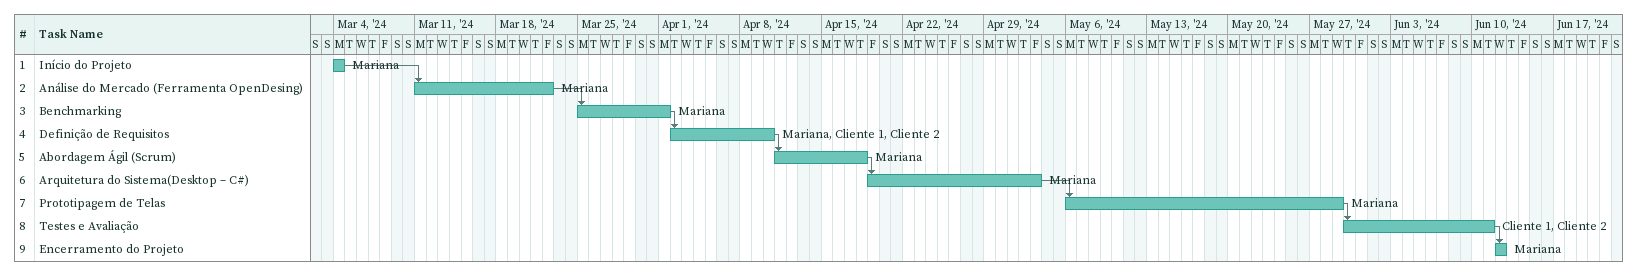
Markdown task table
| ID | Task | Start | Finish | Predecessors | Resources |
|---|---|---|---|---|---|
| 1 | Início do Projeto | 2024-03-04 | 2024-03-04 |  | Mariana |
| 2 | Análise do Mercado (Ferramenta OpenDesing) | 2024-03-11 | 2024-03-22 | 1 | Mariana |
| 3 | Benchmarking | 2024-03-25 | 2024-04-01 | 2 | Mariana |
| 4 | Definição de Requisitos | 2024-04-02 | 2024-04-10 | 3 | Mariana, Cliente 1, Cliente 2 |
| 5 | Abordagem Ágil (Scrum) | 2024-04-11 | 2024-04-18 | 4 | Mariana |
| 6 | Arquitetura do Sistema(Desktop – C#) | 2024-04-19 | 2024-05-03 | 5 | Mariana |
| 7 | Prototipagem de Telas | 2024-05-06 | 2024-05-29 | 6 | Mariana |
| 8 | Testes e Avaliação | 2024-05-30 | 2024-06-11 | 7 | Cliente 1, Cliente 2 |
| 9 | Encerramento do Projeto | 2024-06-12 | 2024-06-12 | 8 | Mariana |
